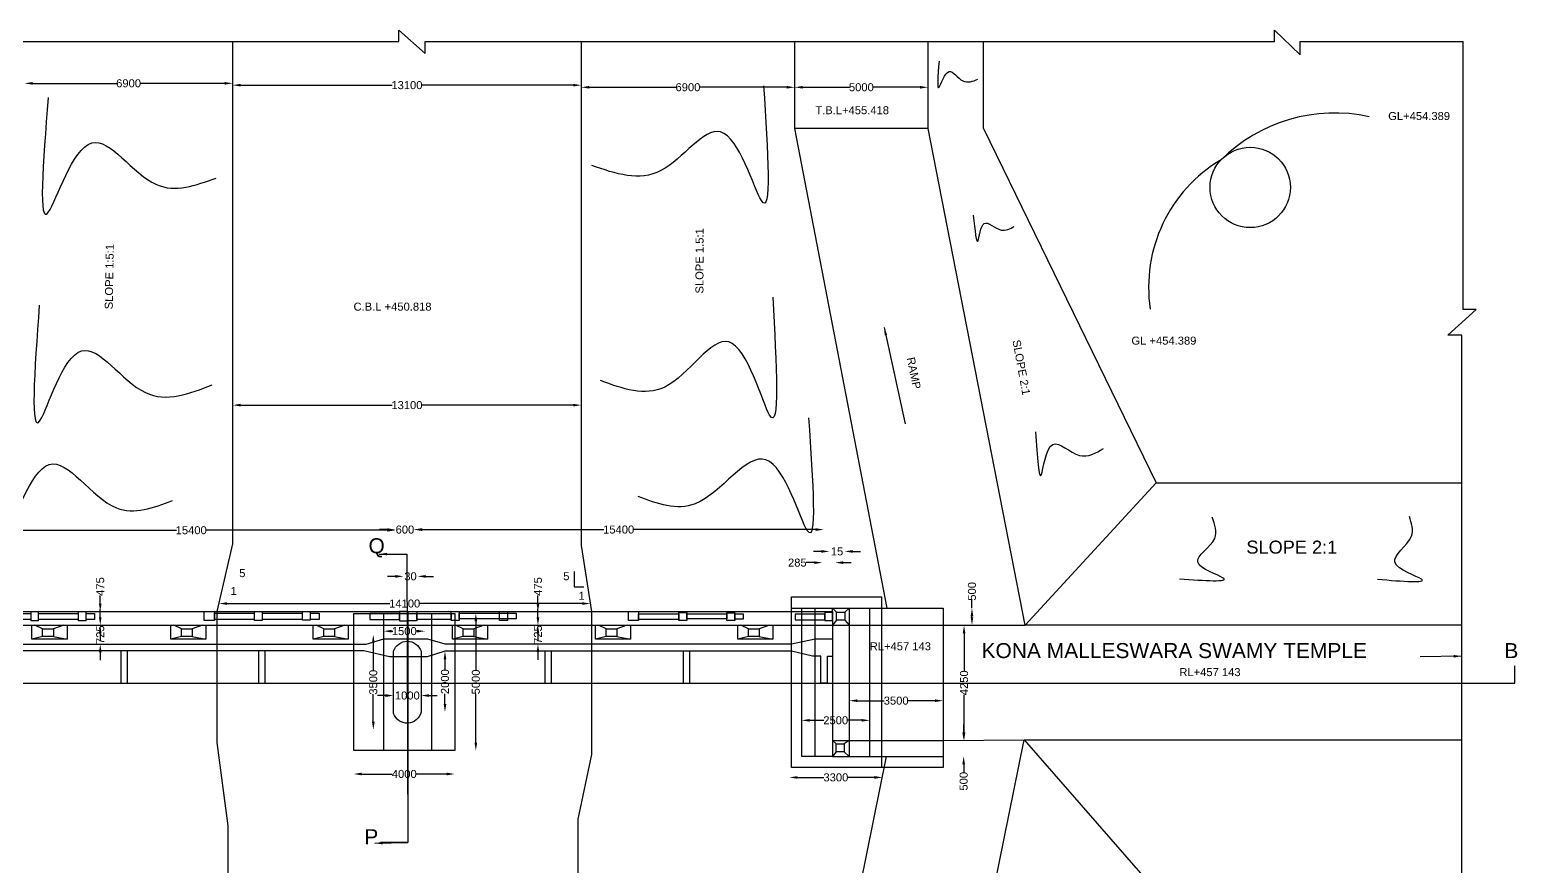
# Model space of a CAD drawing. Header units: millimetres. Extents: x -53220972 to -53198558, y 22125360 to 22140000.
# Drawn here: x -53216705 to -53209271, y 22131156 to 22135335 of the extents above; entities that cross this region are included whole.
import ezdxf

# ---------------------------------------------------------------- set-up
doc = ezdxf.new("R2010")
doc.units = ezdxf.units.MM
doc.header["$MEASUREMENT"] = 0
for name, color, linetype in [('DIMENSION', 7, 'Continuous'), ('DRAWING', 2, 'Continuous'), ('TEXT', 7, 'Continuous')]:
    doc.layers.add(name, color=color, linetype=linetype)
doc.styles.get("Standard").update_dxf_attribs({"font": 'arial.ttf', "height": 40})
doc.dimstyles.get("Standard").update_dxf_attribs({"dimtxt": 40, "dimasz": 40, "dimexe": 0.18, "dimexo": 0.0625, "dimgap": 0.09, "dimtad": 0, "dimdec": 0, "dimzin": 0, "dimdsep": 46, "dimtxsty": 'Standard', "dimcen": 0.09, "dimse1": 1, "dimse2": 1, "dimadec": 0, "dimazin": 0, "dimtfac": 1, "dimtdec": 0, "dimtofl": 0, "dimtmove": 0, "dimatfit": 3, "dimfxl": 1, "dimtolj": 1, "dimtzin": 0, "dimarcsym": 0})

# ---------------------------------------------------------------- blocks, each defined once
blk = doc.blocks.new('*D95')
at = {"layer": 'Defpoints', "color": 0, "transparency": 16777216}
for p in [(-53212140.4, 22132445.3), (-53211996.3, 22132445.3), (-53212140.4, 22132360.3)]:
    blk.add_point(p, dxfattribs=at)
at = {"layer": 'DIMENSION', "color": 0, "lineweight": -2, "transparency": 16777216}
for p, q in [((-53211996.3, 22132445.3), (-53211996.3, 22132485.3)), ((-53211996.3, 22132400.3), (-53211996.3, 22132405.3))]:
    blk.add_line(p, q, dxfattribs=at)
at = {"layer": 'DIMENSION', "color": 0, "transparency": 16777216}
for points in [[(-53212003, 22132405.3), (-53211989.7, 22132405.3), (-53211996.3, 22132445.3)], [(-53212003, 22132400.3), (-53211989.7, 22132400.3), (-53211996.3, 22132360.3)]]:
    blk.add_solid(points, dxfattribs=at)
at = {"layer": 'DIMENSION', "color": 0, "transparency": 16777216, "insert": (-53211996.3, 22132529.5), "char_height": 40, "attachment_point": 5, "rotation": 90}
blk.add_mtext('\\A1;500', dxfattribs=at)
blk = doc.blocks.new('*D96')
at = {"layer": 'Defpoints', "color": 0, "transparency": 16777216}
for p in [(-53212140.4, 22132360.3), (-53212140.4, 22131785.1), (-53212035.9, 22131785.1)]:
    blk.add_point(p, dxfattribs=at)
at = {"layer": 'DIMENSION', "color": 0, "lineweight": -2, "transparency": 16777216}
for p, q in [((-53212035.9, 22132320.3), (-53212035.9, 22132133.3)), ((-53212035.9, 22131825.1), (-53212035.9, 22132012.2))]:
    blk.add_line(p, q, dxfattribs=at)
at = {"layer": 'DIMENSION', "color": 0, "transparency": 16777216}
for points in [[(-53212042.5, 22132320.3), (-53212029.2, 22132320.3), (-53212035.9, 22132360.3)], [(-53212042.5, 22131825.1), (-53212029.2, 22131825.1), (-53212035.9, 22131785.1)]]:
    blk.add_solid(points, dxfattribs=at)
at = {"layer": 'DIMENSION', "color": 0, "transparency": 16777216, "insert": (-53212035.9, 22132072.7), "char_height": 40, "attachment_point": 5, "rotation": 90}
blk.add_mtext('\\A1;4250', dxfattribs=at)
blk = doc.blocks.new('*D97')
at = {"layer": 'Defpoints', "color": 0, "transparency": 16777216}
for p in [(-53212140.4, 22131785.1), (-53212140.4, 22131705.2), (-53212037.8, 22131705.2)]:
    blk.add_point(p, dxfattribs=at)
at = {"layer": 'DIMENSION', "color": 0, "lineweight": -2, "transparency": 16777216}
for p, q in [((-53212037.8, 22131825.1), (-53212037.8, 22131865.1)), ((-53212037.8, 22131665.2), (-53212037.8, 22131625.2))]:
    blk.add_line(p, q, dxfattribs=at)
at = {"layer": 'DIMENSION', "color": 0, "transparency": 16777216}
for points in [[(-53212044.5, 22131825.1), (-53212031.1, 22131825.1), (-53212037.8, 22131785.1)], [(-53212044.5, 22131665.2), (-53212031.1, 22131665.2), (-53212037.8, 22131705.2)]]:
    blk.add_solid(points, dxfattribs=at)
at = {"layer": 'DIMENSION', "color": 0, "transparency": 16777216, "insert": (-53212037.8, 22131581), "char_height": 40, "attachment_point": 5, "rotation": 90}
blk.add_mtext('\\A1;500', dxfattribs=at)
blk = doc.blocks.new('*D98')
at = {"layer": 'Defpoints', "color": 0, "transparency": 16777216}
for p in [(-53212610, 22131983.5), (-53212610, 22131983.5), (-53212140.4, 22131983.5)]:
    blk.add_point(p, dxfattribs=at)
at = {"layer": 'DIMENSION', "color": 0, "lineweight": -2, "transparency": 16777216}
for p, q in [((-53212570, 22131983.5), (-53212434.9, 22131983.5)), ((-53212180.4, 22131983.5), (-53212315.5, 22131983.5))]:
    blk.add_line(p, q, dxfattribs=at)
at = {"layer": 'DIMENSION', "color": 0, "transparency": 16777216}
for points in [[(-53212570, 22131990.1), (-53212570, 22131976.8), (-53212610, 22131983.5)], [(-53212180.4, 22131990.1), (-53212180.4, 22131976.8), (-53212140.4, 22131983.5)]]:
    blk.add_solid(points, dxfattribs=at)
at = {"layer": 'DIMENSION', "color": 0, "transparency": 16777216, "insert": (-53212375.2, 22131983.5), "char_height": 40, "attachment_point": 5}
blk.add_mtext('\\A1;3500', dxfattribs=at)
blk = doc.blocks.new('*D99')
at = {"layer": 'Defpoints', "color": 0, "transparency": 16777216}
for p in [(-53212847.3, 22131877.8), (-53212507.3, 22131885.4), (-53212507.3, 22131877.8)]:
    blk.add_point(p, dxfattribs=at)
at = {"layer": 'DIMENSION', "color": 0, "lineweight": -2, "transparency": 16777216}
for p, q in [((-53212807.3, 22131885.4), (-53212737.4, 22131885.4)), ((-53212547.3, 22131885.4), (-53212617.2, 22131885.4))]:
    blk.add_line(p, q, dxfattribs=at)
at = {"layer": 'DIMENSION', "color": 0, "transparency": 16777216}
for points in [[(-53212807.3, 22131892), (-53212807.3, 22131878.7), (-53212847.3, 22131885.4)], [(-53212547.3, 22131892), (-53212547.3, 22131878.7), (-53212507.3, 22131885.4)]]:
    blk.add_solid(points, dxfattribs=at)
at = {"layer": 'DIMENSION', "color": 0, "transparency": 16777216, "insert": (-53212677.3, 22131885.4), "char_height": 40, "attachment_point": 5}
blk.add_mtext('\\A1;2500', dxfattribs=at)
blk = doc.blocks.new('*D100')
at = {"layer": 'Defpoints', "color": 0, "transparency": 16777216}
for p in [(-53212909.3, 22131600.1), (-53212909.3, 22131600.1), (-53212443.7, 22131604)]:
    blk.add_point(p, dxfattribs=at)
at = {"layer": 'DIMENSION', "color": 0, "lineweight": -2, "transparency": 16777216}
for p, q in [((-53212869.3, 22131600.1), (-53212736.2, 22131600.1)), ((-53212483.7, 22131600.1), (-53212616.7, 22131600.1))]:
    blk.add_line(p, q, dxfattribs=at)
at = {"layer": 'DIMENSION', "color": 0, "transparency": 16777216}
for points in [[(-53212869.3, 22131606.8), (-53212869.3, 22131593.4), (-53212909.3, 22131600.1)], [(-53212483.7, 22131606.8), (-53212483.7, 22131593.4), (-53212443.7, 22131600.1)]]:
    blk.add_solid(points, dxfattribs=at)
at = {"layer": 'DIMENSION', "color": 0, "transparency": 16777216, "insert": (-53212676.5, 22131600.1), "char_height": 40, "attachment_point": 5}
blk.add_mtext('\\A1;3300', dxfattribs=at)
blk = doc.blocks.new('*D101')
at = {"layer": 'Defpoints', "color": 0, "transparency": 16777216}
for p in [(-53212708.5, 22132719.8), (-53212633.1, 22132729), (-53212633.1, 22132716.5)]:
    blk.add_point(p, dxfattribs=at)
at = {"layer": 'DIMENSION', "color": 0, "lineweight": -2, "transparency": 16777216}
for p, q in [((-53212748.5, 22132729), (-53212788.5, 22132729)), ((-53212593.1, 22132729), (-53212553.1, 22132729))]:
    blk.add_line(p, q, dxfattribs=at)
at = {"layer": 'DIMENSION', "color": 0, "transparency": 16777216}
for points in [[(-53212748.5, 22132735.7), (-53212748.5, 22132722.3), (-53212708.5, 22132729)], [(-53212593.1, 22132735.7), (-53212593.1, 22132722.3), (-53212633.1, 22132729)]]:
    blk.add_solid(points, dxfattribs=at)
at = {"layer": 'DIMENSION', "color": 0, "transparency": 16777216, "insert": (-53212670.8, 22132729), "char_height": 40, "attachment_point": 5}
blk.add_mtext('\\A1;15', dxfattribs=at)
blk = doc.blocks.new('*D102')
at = {"layer": 'Defpoints', "color": 0, "transparency": 16777216}
for p in [(-53212744.5, 22132673), (-53212744.5, 22132672.1), (-53212680, 22132674.7)]:
    blk.add_point(p, dxfattribs=at)
at = {"layer": 'DIMENSION', "color": 0, "lineweight": -2, "transparency": 16777216}
for p, q in [((-53212784.5, 22132673), (-53212824.5, 22132673)), ((-53212640, 22132673), (-53212600, 22132673))]:
    blk.add_line(p, q, dxfattribs=at)
at = {"layer": 'DIMENSION', "color": 0, "transparency": 16777216}
for points in [[(-53212784.5, 22132679.7), (-53212784.5, 22132666.3), (-53212744.5, 22132673)], [(-53212640, 22132679.7), (-53212640, 22132666.3), (-53212680, 22132673)]]:
    blk.add_solid(points, dxfattribs=at)
at = {"layer": 'DIMENSION', "color": 0, "transparency": 16777216, "insert": (-53212869.2, 22132673), "char_height": 40, "attachment_point": 5}
blk.add_mtext('\\A1;285', dxfattribs=at)
blk = doc.blocks.new('*D103')
at = {"layer": 'Defpoints', "color": 0, "transparency": 16777216}
for p in [(-53214165.6, 22132428.6), (-53214165.6, 22132428.6), (-53214165.6, 22132360.3)]:
    blk.add_point(p, dxfattribs=at)
at = {"layer": 'DIMENSION', "color": 0, "lineweight": -2, "transparency": 16777216}
for p, q in [((-53214165.6, 22132468.6), (-53214165.6, 22132508.6)), ((-53214165.6, 22132320.3), (-53214165.6, 22132280.3))]:
    blk.add_line(p, q, dxfattribs=at)
at = {"layer": 'DIMENSION', "color": 0, "transparency": 16777216}
for points in [[(-53214172.2, 22132468.6), (-53214158.9, 22132468.6), (-53214165.6, 22132428.6)], [(-53214172.2, 22132320.3), (-53214158.9, 22132320.3), (-53214165.6, 22132360.3)]]:
    blk.add_solid(points, dxfattribs=at)
at = {"layer": 'DIMENSION', "color": 0, "transparency": 16777216, "insert": (-53214165.6, 22132553.9), "char_height": 40, "attachment_point": 5, "rotation": 90}
blk.add_mtext('\\A1;475', dxfattribs=at)
blk = doc.blocks.new('*D104')
at = {"layer": 'Defpoints', "color": 0, "transparency": 16777216}
for p in [(-53214165.6, 22132360.3), (-53214165.6, 22132267), (-53214165.6, 22132267)]:
    blk.add_point(p, dxfattribs=at)
at = {"layer": 'DIMENSION', "color": 0, "lineweight": -2, "transparency": 16777216}
for p, q in [((-53214165.6, 22132400.3), (-53214165.6, 22132440.3)), ((-53214165.6, 22132227), (-53214165.6, 22132187))]:
    blk.add_line(p, q, dxfattribs=at)
at = {"layer": 'DIMENSION', "color": 0, "transparency": 16777216}
for points in [[(-53214172.2, 22132400.3), (-53214158.9, 22132400.3), (-53214165.6, 22132360.3)], [(-53214172.2, 22132227), (-53214158.9, 22132227), (-53214165.6, 22132267)]]:
    blk.add_solid(points, dxfattribs=at)
at = {"layer": 'DIMENSION', "color": 0, "transparency": 16777216, "insert": (-53214165.6, 22132313.7), "char_height": 40, "attachment_point": 5, "rotation": 90}
blk.add_mtext('\\A1;725', dxfattribs=at)
blk = doc.blocks.new('*D105')
at = {"layer": 'Defpoints', "color": 0, "transparency": 16777216}
for p in [(-53214787.5, 22132842.5), (-53214787.5, 22132838.2), (-53212737, 22132833.9)]:
    blk.add_point(p, dxfattribs=at)
at = {"layer": 'DIMENSION', "color": 0, "lineweight": -2, "transparency": 16777216}
for p, q in [((-53214747.5, 22132838.2), (-53213835.7, 22132838.2)), ((-53212777, 22132838.2), (-53213688.8, 22132838.2))]:
    blk.add_line(p, q, dxfattribs=at)
at = {"layer": 'DIMENSION', "color": 0, "transparency": 16777216}
for points in [[(-53214747.5, 22132844.9), (-53214747.5, 22132831.6), (-53214787.5, 22132838.2)], [(-53212777, 22132844.9), (-53212777, 22132831.6), (-53212737, 22132838.2)]]:
    blk.add_solid(points, dxfattribs=at)
at = {"layer": 'DIMENSION', "color": 0, "transparency": 16777216, "insert": (-53213762.2, 22132838.2), "char_height": 40, "attachment_point": 5}
blk.add_mtext('\\A1;15400', dxfattribs=at)
blk = doc.blocks.new('*D106')
at = {"layer": 'Defpoints', "color": 0, "transparency": 16777216}
for p in [(-53214877.5, 22132838), (-53214877.5, 22132836.5), (-53214783.3, 22132837.5)]:
    blk.add_point(p, dxfattribs=at)
at = {"layer": 'DIMENSION', "color": 0, "lineweight": -2, "transparency": 16777216}
for p, q in [((-53214917.5, 22132838), (-53214957.5, 22132838)), ((-53214743.3, 22132838), (-53214703.3, 22132838))]:
    blk.add_line(p, q, dxfattribs=at)
at = {"layer": 'DIMENSION', "color": 0, "transparency": 16777216}
for points in [[(-53214917.5, 22132844.7), (-53214917.5, 22132831.3), (-53214877.5, 22132838)], [(-53214743.3, 22132844.7), (-53214743.3, 22132831.3), (-53214783.3, 22132838)]]:
    blk.add_solid(points, dxfattribs=at)
at = {"layer": 'DIMENSION', "color": 0, "transparency": 16777216, "insert": (-53214830.4, 22132838), "char_height": 40, "attachment_point": 5}
blk.add_mtext('\\A1;600', dxfattribs=at)
blk = doc.blocks.new('*D107')
at = {"layer": 'Defpoints', "color": 0, "transparency": 16777216}
for p in [(-53216919.5, 22132838.5), (-53216919.5, 22132834.8), (-53214877.5, 22132836.5)]:
    blk.add_point(p, dxfattribs=at)
at = {"layer": 'DIMENSION', "color": 0, "lineweight": -2, "transparency": 16777216}
for p, q in [((-53216879.5, 22132834.8), (-53215971.9, 22132834.8)), ((-53214917.5, 22132834.8), (-53215825.1, 22132834.8))]:
    blk.add_line(p, q, dxfattribs=at)
at = {"layer": 'DIMENSION', "color": 0, "transparency": 16777216}
for points in [[(-53216879.5, 22132841.5), (-53216879.5, 22132828.1), (-53216919.5, 22132834.8)], [(-53214917.5, 22132841.5), (-53214917.5, 22132828.1), (-53214877.5, 22132834.8)]]:
    blk.add_solid(points, dxfattribs=at)
at = {"layer": 'DIMENSION', "color": 0, "transparency": 16777216, "insert": (-53215898.5, 22132834.8), "char_height": 40, "attachment_point": 5}
blk.add_mtext('\\A1;15400', dxfattribs=at)
blk = doc.blocks.new('*D116')
at = {"layer": 'Defpoints', "color": 0, "transparency": 16777216}
for p in [(-53216362.1, 22132428.6), (-53216353.2, 22132428.6), (-53216362.1, 22132360.3)]:
    blk.add_point(p, dxfattribs=at)
at = {"layer": 'DIMENSION', "color": 0, "lineweight": -2, "transparency": 16777216}
for p, q in [((-53216353.2, 22132468.6), (-53216353.2, 22132508.6)), ((-53216353.2, 22132320.3), (-53216353.2, 22132280.3))]:
    blk.add_line(p, q, dxfattribs=at)
at = {"layer": 'DIMENSION', "color": 0, "transparency": 16777216}
for points in [[(-53216359.8, 22132468.6), (-53216346.5, 22132468.6), (-53216353.2, 22132428.6)], [(-53216359.8, 22132320.3), (-53216346.5, 22132320.3), (-53216353.2, 22132360.3)]]:
    blk.add_solid(points, dxfattribs=at)
at = {"layer": 'DIMENSION', "color": 0, "transparency": 16777216, "insert": (-53216353.2, 22132553.9), "char_height": 40, "attachment_point": 5, "rotation": 90}
blk.add_mtext('\\A1;475', dxfattribs=at)
blk = doc.blocks.new('*D117')
at = {"layer": 'Defpoints', "color": 0, "transparency": 16777216}
for p in [(-53216353.2, 22132360.3), (-53216353.2, 22132265.4), (-53216353.2, 22132265.4)]:
    blk.add_point(p, dxfattribs=at)
at = {"layer": 'DIMENSION', "color": 0, "lineweight": -2, "transparency": 16777216}
for p, q in [((-53216353.2, 22132400.3), (-53216353.2, 22132440.3)), ((-53216353.2, 22132225.4), (-53216353.2, 22132185.4))]:
    blk.add_line(p, q, dxfattribs=at)
at = {"layer": 'DIMENSION', "color": 0, "transparency": 16777216}
for points in [[(-53216359.8, 22132400.3), (-53216346.5, 22132400.3), (-53216353.2, 22132360.3)], [(-53216359.8, 22132225.4), (-53216346.5, 22132225.4), (-53216353.2, 22132265.4)]]:
    blk.add_solid(points, dxfattribs=at)
at = {"layer": 'DIMENSION', "color": 0, "transparency": 16777216, "insert": (-53216353.2, 22132312.8), "char_height": 40, "attachment_point": 5, "rotation": 90}
blk.add_mtext('\\A1;725', dxfattribs=at)
blk = doc.blocks.new('*D118')
at = {"layer": 'Defpoints', "color": 0, "transparency": 16777216}
for p in [(-53214988.5, 22132313), (-53214936.9, 22132313), (-53214936.9, 22131837.9)]:
    blk.add_point(p, dxfattribs=at)
at = {"layer": 'DIMENSION', "color": 0, "lineweight": -2, "transparency": 16777216}
for p, q in [((-53214988.5, 22132273), (-53214988.5, 22132135.2)), ((-53214988.5, 22131877.9), (-53214988.5, 22132015.7))]:
    blk.add_line(p, q, dxfattribs=at)
at = {"layer": 'DIMENSION', "color": 0, "transparency": 16777216}
for points in [[(-53214995.1, 22132273), (-53214981.8, 22132273), (-53214988.5, 22132313)], [(-53214995.1, 22131877.9), (-53214981.8, 22131877.9), (-53214988.5, 22131837.9)]]:
    blk.add_solid(points, dxfattribs=at)
at = {"layer": 'DIMENSION', "color": 0, "transparency": 16777216, "insert": (-53214988.5, 22132075.5), "char_height": 40, "attachment_point": 5, "rotation": 90}
blk.add_mtext('\\A1;3500', dxfattribs=at)
blk = doc.blocks.new('*D119')
at = {"layer": 'Defpoints', "color": 0, "transparency": 16777216}
for p in [(-53214887.5, 22132005.6), (-53214749.6, 22132009.1), (-53214749.6, 22132005.6)]:
    blk.add_point(p, dxfattribs=at)
at = {"layer": 'DIMENSION', "color": 0, "lineweight": -2, "transparency": 16777216}
for p, q in [((-53214927.5, 22132009.1), (-53214967.5, 22132009.1)), ((-53214709.6, 22132009.1), (-53214669.6, 22132009.1))]:
    blk.add_line(p, q, dxfattribs=at)
at = {"layer": 'DIMENSION', "color": 0, "transparency": 16777216}
for points in [[(-53214927.5, 22132015.8), (-53214927.5, 22132002.4), (-53214887.5, 22132009.1)], [(-53214709.6, 22132015.8), (-53214709.6, 22132002.4), (-53214749.6, 22132009.1)]]:
    blk.add_solid(points, dxfattribs=at)
at = {"layer": 'DIMENSION', "color": 0, "transparency": 16777216, "insert": (-53214818.5, 22132009.1), "char_height": 40, "attachment_point": 5}
blk.add_mtext('\\A1;1000', dxfattribs=at)
blk = doc.blocks.new('*D120')
at = {"layer": 'Defpoints', "color": 0, "transparency": 16777216}
for p in [(-53215086, 22131734.1), (-53214581.4, 22131734.1), (-53214581.4, 22131617.2)]:
    blk.add_point(p, dxfattribs=at)
at = {"layer": 'DIMENSION', "color": 0, "lineweight": -2, "transparency": 16777216}
for p, q in [((-53215046, 22131617.2), (-53214894.3, 22131617.2)), ((-53214621.4, 22131617.2), (-53214773.1, 22131617.2))]:
    blk.add_line(p, q, dxfattribs=at)
at = {"layer": 'DIMENSION', "color": 0, "transparency": 16777216}
for points in [[(-53215046, 22131623.9), (-53215046, 22131610.6), (-53215086, 22131617.2)], [(-53214621.4, 22131623.9), (-53214621.4, 22131610.6), (-53214581.4, 22131617.2)]]:
    blk.add_solid(points, dxfattribs=at)
at = {"layer": 'DIMENSION', "color": 0, "transparency": 16777216, "insert": (-53214833.7, 22131617.2), "char_height": 40, "attachment_point": 5}
blk.add_mtext('\\A1;4000', dxfattribs=at)
blk = doc.blocks.new('*D121')
at = {"layer": 'Defpoints', "color": 0, "transparency": 16777216}
for p in [(-53214749.6, 22132230.4), (-53214630.2, 22132230.4), (-53214749.6, 22131926.6)]:
    blk.add_point(p, dxfattribs=at)
at = {"layer": 'DIMENSION', "color": 0, "lineweight": -2, "transparency": 16777216}
for p, q in [((-53214630.2, 22132190.4), (-53214630.2, 22132138.6)), ((-53214630.2, 22131966.6), (-53214630.2, 22132018.4))]:
    blk.add_line(p, q, dxfattribs=at)
at = {"layer": 'DIMENSION', "color": 0, "transparency": 16777216}
for points in [[(-53214636.8, 22132190.4), (-53214623.5, 22132190.4), (-53214630.2, 22132230.4)], [(-53214636.8, 22131966.6), (-53214623.5, 22131966.6), (-53214630.2, 22131926.6)]]:
    blk.add_solid(points, dxfattribs=at)
at = {"layer": 'DIMENSION', "color": 0, "transparency": 16777216, "insert": (-53214630.2, 22132078.5), "char_height": 40, "attachment_point": 5, "rotation": 90}
blk.add_mtext('\\A1;2000', dxfattribs=at)
blk = doc.blocks.new('*D122')
at = {"layer": 'Defpoints', "color": 0, "transparency": 16777216}
for p in [(-53214581.4, 22132419.8), (-53214476, 22132419.8), (-53214581.4, 22131734.1)]:
    blk.add_point(p, dxfattribs=at)
at = {"layer": 'DIMENSION', "color": 0, "lineweight": -2, "transparency": 16777216}
for p, q in [((-53214476, 22132379.8), (-53214476, 22132136.7)), ((-53214476, 22131774.1), (-53214476, 22132017.2))]:
    blk.add_line(p, q, dxfattribs=at)
at = {"layer": 'DIMENSION', "color": 0, "transparency": 16777216}
for points in [[(-53214482.7, 22132379.8), (-53214469.4, 22132379.8), (-53214476, 22132419.8)], [(-53214482.7, 22131774.1), (-53214469.4, 22131774.1), (-53214476, 22131734.1)]]:
    blk.add_solid(points, dxfattribs=at)
at = {"layer": 'DIMENSION', "color": 0, "transparency": 16777216, "insert": (-53214476, 22132077), "char_height": 40, "attachment_point": 5, "rotation": 90}
blk.add_mtext('\\A1;5000', dxfattribs=at)
blk = doc.blocks.new('*D123')
at = {"layer": 'Defpoints', "color": 0, "transparency": 16777216}
for p in [(-53214936.9, 22132360.3), (-53214730.2, 22132360.3), (-53214730.2, 22132330.7)]:
    blk.add_point(p, dxfattribs=at)
at = {"layer": 'DIMENSION', "color": 0, "lineweight": -2, "transparency": 16777216}
for p, q in [((-53214896.9, 22132330.7), (-53214891.4, 22132330.7)), ((-53214770.2, 22132330.7), (-53214775.7, 22132330.7))]:
    blk.add_line(p, q, dxfattribs=at)
at = {"layer": 'DIMENSION', "color": 0, "transparency": 16777216}
for points in [[(-53214896.9, 22132337.4), (-53214896.9, 22132324.1), (-53214936.9, 22132330.7)], [(-53214770.2, 22132337.4), (-53214770.2, 22132324.1), (-53214730.2, 22132330.7)]]:
    blk.add_solid(points, dxfattribs=at)
at = {"layer": 'DIMENSION', "color": 0, "transparency": 16777216, "insert": (-53214833.6, 22132330.7), "char_height": 40, "attachment_point": 5}
blk.add_mtext('\\A1;1500', dxfattribs=at)
blk = doc.blocks.new('*D124')
at = {"layer": 'Defpoints', "color": 0, "transparency": 16777216}
for p in [(-53215759.6, 22132468.8), (-53213903.6, 22132468.6), (-53213903.6, 22132468.6)]:
    blk.add_point(p, dxfattribs=at)
at = {"layer": 'DIMENSION', "color": 0, "lineweight": -2, "transparency": 16777216}
for p, q in [((-53215719.6, 22132468.6), (-53214905, 22132468.6)), ((-53213943.6, 22132468.6), (-53214758.2, 22132468.6))]:
    blk.add_line(p, q, dxfattribs=at)
at = {"layer": 'DIMENSION', "color": 0, "transparency": 16777216}
for points in [[(-53215719.6, 22132475.3), (-53215719.6, 22132462), (-53215759.6, 22132468.6)], [(-53213943.6, 22132475.3), (-53213943.6, 22132462), (-53213903.6, 22132468.6)]]:
    blk.add_solid(points, dxfattribs=at)
at = {"layer": 'DIMENSION', "color": 0, "transparency": 16777216, "insert": (-53214831.6, 22132468.6), "char_height": 40, "attachment_point": 5}
blk.add_mtext('\\A1;14100', dxfattribs=at)
blk = doc.blocks.new('*D125')
at = {"layer": 'Defpoints', "color": 0, "transparency": 16777216}
for p in [(-53214837.9, 22132604.5), (-53214767.2, 22132604.5), (-53214767.2, 22132603.7)]:
    blk.add_point(p, dxfattribs=at)
at = {"layer": 'DIMENSION', "color": 0, "lineweight": -2, "transparency": 16777216}
for p, q in [((-53214877.9, 22132604.5), (-53214917.9, 22132604.5)), ((-53214727.2, 22132604.5), (-53214687.2, 22132604.5))]:
    blk.add_line(p, q, dxfattribs=at)
at = {"layer": 'DIMENSION', "color": 0, "transparency": 16777216}
for points in [[(-53214877.9, 22132611.2), (-53214877.9, 22132597.9), (-53214837.9, 22132604.5)], [(-53214727.2, 22132611.2), (-53214727.2, 22132597.9), (-53214767.2, 22132604.5)]]:
    blk.add_solid(points, dxfattribs=at)
at = {"layer": 'DIMENSION', "color": 0, "transparency": 16777216, "insert": (-53214802.6, 22132604.5), "char_height": 40, "attachment_point": 5}
blk.add_mtext('\\A1;30', dxfattribs=at)
blk = doc.blocks.new('*D127')
at = {"layer": 'Defpoints', "color": 0, "transparency": 16777216}
for p in [(-53216731.7, 22135059), (-53215691.3, 22135067.3), (-53215691.3, 22135059)]:
    blk.add_point(p, dxfattribs=at)
at = {"layer": 'DIMENSION', "color": 0, "lineweight": -2, "transparency": 16777216}
for p, q in [((-53216691.7, 22135067.3), (-53216271.4, 22135067.3)), ((-53215731.3, 22135067.3), (-53216151.6, 22135067.3))]:
    blk.add_line(p, q, dxfattribs=at)
at = {"layer": 'DIMENSION', "color": 0, "transparency": 16777216}
for points in [[(-53216691.7, 22135074), (-53216691.7, 22135060.7), (-53216731.7, 22135067.3)], [(-53215731.3, 22135074), (-53215731.3, 22135060.7), (-53215691.3, 22135067.3)]]:
    blk.add_solid(points, dxfattribs=at)
at = {"layer": 'DIMENSION', "color": 0, "transparency": 16777216, "insert": (-53216211.5, 22135067.3), "char_height": 40, "attachment_point": 5}
blk.add_mtext('\\A1;6900', dxfattribs=at)
blk = doc.blocks.new('*D128')
at = {"layer": 'Defpoints', "color": 0, "transparency": 16777216}
for p in [(-53215691.3, 22135067.3), (-53213949.5, 22135058.1), (-53213949.5, 22135044.4)]:
    blk.add_point(p, dxfattribs=at)
at = {"layer": 'DIMENSION', "color": 0, "lineweight": -2, "transparency": 16777216}
for p, q in [((-53215651.3, 22135058.1), (-53214893.8, 22135058.1)), ((-53213989.5, 22135058.1), (-53214747, 22135058.1))]:
    blk.add_line(p, q, dxfattribs=at)
at = {"layer": 'DIMENSION', "color": 0, "transparency": 16777216}
for points in [[(-53215651.3, 22135064.8), (-53215651.3, 22135051.5), (-53215691.3, 22135058.1)], [(-53213989.5, 22135064.8), (-53213989.5, 22135051.5), (-53213949.5, 22135058.1)]]:
    blk.add_solid(points, dxfattribs=at)
at = {"layer": 'DIMENSION', "color": 0, "transparency": 16777216, "insert": (-53214820.4, 22135058.1), "char_height": 40, "attachment_point": 5}
blk.add_mtext('\\A1;13100', dxfattribs=at)
blk = doc.blocks.new('*D129')
at = {"layer": 'Defpoints', "color": 0, "transparency": 16777216}
for p in [(-53213949.5, 22135058.1), (-53212882.4, 22135058.1), (-53212882.4, 22135047.6)]:
    blk.add_point(p, dxfattribs=at)
at = {"layer": 'DIMENSION', "color": 0, "lineweight": -2, "transparency": 16777216}
for p, q in [((-53213909.5, 22135047.6), (-53213475.8, 22135047.6)), ((-53212922.4, 22135047.6), (-53213356.1, 22135047.6))]:
    blk.add_line(p, q, dxfattribs=at)
at = {"layer": 'DIMENSION', "color": 0, "transparency": 16777216}
for points in [[(-53213909.5, 22135054.3), (-53213909.5, 22135041), (-53213949.5, 22135047.6)], [(-53212922.4, 22135054.3), (-53212922.4, 22135041), (-53212882.4, 22135047.6)]]:
    blk.add_solid(points, dxfattribs=at)
at = {"layer": 'DIMENSION', "color": 0, "transparency": 16777216, "insert": (-53213415.9, 22135047.6), "char_height": 40, "attachment_point": 5}
blk.add_mtext('\\A1;6900', dxfattribs=at)
blk = doc.blocks.new('*D130')
at = {"layer": 'Defpoints', "color": 0, "transparency": 16777216}
for p in [(-53212882.4, 22135047.6), (-53212215.8, 22135047.6), (-53212215.8, 22135047.6)]:
    blk.add_point(p, dxfattribs=at)
at = {"layer": 'DIMENSION', "color": 0, "lineweight": -2, "transparency": 16777216}
for p, q in [((-53212842.4, 22135047.6), (-53212608.8, 22135047.6)), ((-53212255.8, 22135047.6), (-53212489.3, 22135047.6))]:
    blk.add_line(p, q, dxfattribs=at)
at = {"layer": 'DIMENSION', "color": 0, "transparency": 16777216}
for points in [[(-53212842.4, 22135054.3), (-53212842.4, 22135041), (-53212882.4, 22135047.6)], [(-53212255.8, 22135054.3), (-53212255.8, 22135041), (-53212215.8, 22135047.6)]]:
    blk.add_solid(points, dxfattribs=at)
at = {"layer": 'DIMENSION', "color": 0, "transparency": 16777216, "insert": (-53212549.1, 22135047.6), "char_height": 40, "attachment_point": 5}
blk.add_mtext('\\A1;5000', dxfattribs=at)
blk = doc.blocks.new('*D131')
at = {"layer": 'Defpoints', "color": 0, "transparency": 16777216}
for p in [(-53215691.3, 22133459.8), (-53215691.3, 22133432.1), (-53213949.5, 22133432.1)]:
    blk.add_point(p, dxfattribs=at)
at = {"layer": 'DIMENSION', "color": 0, "lineweight": -2, "transparency": 16777216}
for p, q in [((-53215651.3, 22133459.8), (-53214893.8, 22133459.8)), ((-53213989.5, 22133459.8), (-53214747, 22133459.8))]:
    blk.add_line(p, q, dxfattribs=at)
at = {"layer": 'DIMENSION', "color": 0, "transparency": 16777216}
for points in [[(-53215651.3, 22133466.5), (-53215651.3, 22133453.2), (-53215691.3, 22133459.8)], [(-53213989.5, 22133466.5), (-53213989.5, 22133453.2), (-53213949.5, 22133459.8)]]:
    blk.add_solid(points, dxfattribs=at)
at = {"layer": 'DIMENSION', "color": 0, "transparency": 16777216, "insert": (-53214820.4, 22133459.8), "char_height": 40, "attachment_point": 5}
blk.add_mtext('\\A1;13100', dxfattribs=at)

msp = doc.modelspace()

# ---------------------------------------------------------------- linework, layer by layer
at = {"layer": 'DIMENSION', "color": 0}
msp.add_lwpolyline([(-53213983.9, 22132628.9), (-53213983.9, 22132552.4), (-53213935.5, 22132552.4)], dxfattribs=at)
at = {"layer": 'DRAWING', "color": 0}
for points in [[(-53220523.6, 22135277), (-53218493.2, 22135277), (-53218493.2, 22135334.9), (-53218359.5, 22135218.9), (-53218359.5, 22135277), (-53214861, 22135277), (-53214861, 22135332.6), (-53214729.4, 22135215.6), (-53214729.4, 22135277), (-53210483.6, 22135277), (-53210483.6, 22135332.4), (-53210356.6, 22135210.3), (-53210356.6, 22135277), (-53209540.7, 22135277)], [(-53215713.5, 22128872.6), (-53215713.5, 22131358.6), (-53215768.8, 22131774.4), (-53215768.8, 22132428.6), (-53215691.3, 22132767.4), (-53215691.3, 22135277)], [(-53213949.5, 22135277), (-53213949.5, 22132759.4), (-53213897.3, 22132428.6), (-53213897.3, 22131714.2), (-53213966.7, 22131391.1), (-53213966.7, 22128872.6)], [(-53212420.5, 22132445.3), (-53212882.4, 22134841.1), (-53212882.4, 22135277)], [(-53212215.8, 22134841.1), (-53212215.8, 22135277)], [(-53211937.9, 22134841.1), (-53211937.9, 22135277)], [(-53209548.2, 22130012), (-53209548.2, 22133809.1), (-53209617.7, 22133809.1), (-53209477.2, 22133937.4), (-53209540.7, 22133937.4), (-53209540.7, 22135277)], [(-53212215.8, 22134841.1), (-53212882.4, 22134841.1)], [(-53209548.2, 22132360.3), (-53211729.9, 22132360.3), (-53212215.8, 22134841.1)], [(-53211937.9, 22134841.1), (-53211075.3, 22133071), (-53209548.2, 22133071)], [(-53211075.3, 22133071), (-53211729.9, 22132360.3)], [(-53216949.8, 22132428.6), (-53212693.6, 22132428.6), (-53212693.6, 22132445.3)], [(-53212897.9, 22132445.3), (-53212897.9, 22132501.6), (-53212448.9, 22132501.6), (-53212448.9, 22131649.6)], [(-53212693.6, 22131705.2), (-53212847.3, 22131705.2), (-53212847.3, 22132445.3)], [(-53212780.7, 22131705.2), (-53212780.7, 22132445.3)], [(-53212673.4, 22132425.3), (-53212693.6, 22132445.3)], [(-53212610, 22132445.3), (-53212631.4, 22132425.3)], [(-53212610, 22132445.3), (-53212610, 22131705.2)], [(-53212507.3, 22131705.2), (-53212507.3, 22132445.3)], [(-53216698.2, 22132388.4), (-53216902.6, 22132388.4), (-53216902.6, 22132419), (-53216698.2, 22132419)], [(-53216664, 22132419), (-53216461.4, 22132419)], [(-53216461.4, 22132388.4), (-53216664, 22132388.4)], [(-53216424.5, 22132419), (-53216381.2, 22132419), (-53216381.2, 22132388.4), (-53216424.5, 22132388.4)], [(-53215582, 22132389.4), (-53215782.5, 22132389.4), (-53215782.5, 22132420.4), (-53215582, 22132420.4)], [(-53215544.3, 22132420.4), (-53215342.1, 22132420.4)], [(-53215342.1, 22132389.4), (-53215544.3, 22132389.4)], [(-53215304, 22132420.4), (-53215258.6, 22132420.4), (-53215258.6, 22132389.4), (-53215304, 22132389.4)], [(-53214815.1, 22132428.6), (-53214815.1, 22131274.5), (-53214952.9, 22131274.5)], [(-53214936.9, 22132419.8), (-53214936.9, 22131734.1)], [(-53214697.4, 22132419.8), (-53214697.4, 22131734.1)], [(-53212693.6, 22132428.6), (-53212693.6, 22131705.2), (-53212140.4, 22131705.2)], [(-53212673.4, 22132385.8), (-53212693.6, 22132360.3)], [(-53212631.4, 22132385.8), (-53212610, 22132360.3)], [(-53217504.8, 22132360.3), (-53212140.4, 22132360.3)], [(-53216949.8, 22132290.5), (-53216867.8, 22132290.5), (-53216747.3, 22132265.4), (-53215024.1, 22132265.4), (-53214935.6, 22132291.8), (-53214717.3, 22132291.8), (-53214630.9, 22132267), (-53212897.9, 22132267), (-53212780.7, 22132291.7), (-53212693.6, 22132291.7)], [(-53216641, 22132303.7), (-53216694.3, 22132290)], [(-53216641, 22132343.2), (-53216679.4, 22132360.3)], [(-53216535.6, 22132360.3), (-53216587.2, 22132343.2)], [(-53216587.2, 22132303.7), (-53216519.1, 22132290)], [(-53215947, 22132303.7), (-53216000.3, 22132290)], [(-53215947, 22132343.2), (-53215985.5, 22132360.3)], [(-53215841.6, 22132360.3), (-53215893.2, 22132343.2)], [(-53215893.2, 22132303.7), (-53215825.1, 22132290)], [(-53215235.6, 22132303.7), (-53215288.9, 22132290)], [(-53215235.6, 22132343.2), (-53215274.1, 22132360.3)], [(-53215130.2, 22132360.3), (-53215181.8, 22132343.2)], [(-53215181.8, 22132303.7), (-53215113.7, 22132290)], [(-53214539.3, 22132303.7), (-53214592.5, 22132290)], [(-53214539.3, 22132343.2), (-53214577.7, 22132360.3)], [(-53214433.8, 22132360.3), (-53214485.5, 22132343.2)], [(-53214485.5, 22132303.7), (-53214417.4, 22132290)], [(-53213824.5, 22132303.7), (-53213877.8, 22132290)], [(-53213824.5, 22132343.2), (-53213862.9, 22132360.3)], [(-53213719, 22132360.3), (-53213770.7, 22132343.2)], [(-53213770.7, 22132303.7), (-53213702.6, 22132290)], [(-53213113, 22132303.7), (-53213166.3, 22132290)], [(-53213113, 22132343.2), (-53213151.4, 22132360.3)], [(-53213007.5, 22132360.3), (-53213059.2, 22132343.2)], [(-53213059.2, 22132303.7), (-53212991.1, 22132290)], [(-53212140.4, 22132360.3), (-53211729.9, 22132360.3)], [(-53212717.7, 22132070.5), (-53212751.2, 22132070.5), (-53212751.2, 22132205.8), (-53212793.9, 22132205.8), (-53212897.9, 22132231), (-53214630.2, 22132231), (-53214719, 22132203.1), (-53214907, 22132203.1), (-53215035.6, 22132233.1), (-53216747.3, 22132233.1), (-53216867.8, 22132204.7), (-53216895.7, 22132204.7), (-53216895.7, 22132070.5), (-53216928.9, 22132070.5), (-53216928.9, 22132204.7), (-53216949.8, 22132204.7)], [(-53216250.3, 22132231), (-53216250.3, 22132070.5)], [(-53216218.2, 22132231), (-53216218.2, 22132070.5)], [(-53215562.9, 22132231), (-53215562.9, 22132070.5)], [(-53215530.7, 22132231), (-53215530.7, 22132070.5)], [(-53214131, 22132231), (-53214131, 22132070.5)], [(-53214098.9, 22132231), (-53214098.9, 22132070.5)], [(-53213440.4, 22132231), (-53213440.4, 22132070.5)], [(-53213408.3, 22132231), (-53213408.3, 22132070.5)], [(-53220759.6, 22132171.6), (-53220759.6, 22132070.5), (-53209283.3, 22132070.5), (-53209283.3, 22132156.9)], [(-53212717.7, 22132070.5), (-53212717.7, 22132206.2), (-53212693.6, 22132206.2)], [(-53212910, 22129298.4), (-53212239.6, 22129298.4), (-53211735.7, 22131788.4), (-53209548.2, 22131788.4)], [(-53212693.6, 22131785.1), (-53212140.4, 22131785.1)], [(-53212693.6, 22131785.1), (-53212675, 22131768.1)], [(-53212610, 22131785.1), (-53212634.4, 22131768.1)], [(-53212140.4, 22131785.1), (-53211735.7, 22131788.4)], [(-53211735.7, 22131788.4), (-53211085.5, 22131044)], [(-53212910, 22128872.6), (-53212910, 22129298.4), (-53212423.2, 22131705.2)], [(-53212675, 22131727.3), (-53212693.6, 22131705.2)], [(-53212634.4, 22131727.3), (-53212610, 22131705.2)]]:
    msp.add_lwpolyline(points, dxfattribs=at)
for points in [[(-53212897.9, 22132445.3), (-53212140.4, 22132445.3), (-53212140.4, 22131649.6), (-53212897.9, 22131649.6)], [(-53216698.2, 22132428.6), (-53216664, 22132428.6), (-53216664, 22132382.7), (-53216698.2, 22132382.7)], [(-53216461.4, 22132428.6), (-53216424.5, 22132428.6), (-53216424.5, 22132382.2), (-53216461.4, 22132382.2)], [(-53215834.4, 22132428.6), (-53215782.5, 22132428.6), (-53215782.5, 22132383.7), (-53215834.4, 22132383.7)], [(-53215582, 22132428.6), (-53215544.3, 22132428.6), (-53215544.3, 22132383.7), (-53215582, 22132383.7)], [(-53215342.1, 22132428.6), (-53215304, 22132428.6), (-53215304, 22132385), (-53215342.1, 22132385)], [(-53215086, 22132419.8), (-53214581.4, 22132419.8), (-53214581.4, 22131734.1), (-53215086, 22131734.1)], [(-53214857.6, 22132419.8), (-53215005.8, 22132419.8), (-53215005.8, 22132389.1), (-53214857.6, 22132389.1)], [(-53214815.1, 22132428.6), (-53214857.6, 22132428.6), (-53214857.6, 22132382.8), (-53214815.1, 22132382.8)], [(-53214815.1, 22132428.6), (-53214770.5, 22132428.6), (-53214770.5, 22132382.8), (-53214815.1, 22132382.8)], [(-53214770.5, 22132419.8), (-53214600.1, 22132419.8), (-53214600.1, 22132389), (-53214770.5, 22132389)], [(-53214600.1, 22132428.6), (-53214558.7, 22132428.6), (-53214558.7, 22132384.6), (-53214600.1, 22132384.6)], [(-53214558.7, 22132421.3), (-53214274, 22132421.3), (-53214274, 22132391.7), (-53214558.7, 22132391.7)], [(-53214358.2, 22132428.6), (-53214317.8, 22132428.6), (-53214317.8, 22132384.4), (-53214358.2, 22132384.4)], [(-53213712.6, 22132428.6), (-53213663, 22132428.6), (-53213663, 22132384), (-53213712.6, 22132384)], [(-53213663, 22132416.5), (-53213461.3, 22132416.5), (-53213461.3, 22132389.5), (-53213663, 22132389.5)], [(-53213461.3, 22132423.6), (-53213422.1, 22132423.6), (-53213422.1, 22132383.4), (-53213461.3, 22132383.4)], [(-53213422, 22132416.5), (-53213220.8, 22132416.5), (-53213220.8, 22132392.6), (-53213422, 22132392.6)], [(-53213220.8, 22132421.6), (-53213182.1, 22132421.6), (-53213182.1, 22132384.5), (-53213220.8, 22132384.5)], [(-53213182.1, 22132416.5), (-53213139.6, 22132416.5), (-53213139.6, 22132391.5), (-53213182.1, 22132391.5)], [(-53212731, 22132416.3), (-53212880, 22132416.3), (-53212880, 22132387.9), (-53212731, 22132387.9)], [(-53212693.6, 22132423.2), (-53212731, 22132423.2), (-53212731, 22132383.3), (-53212693.6, 22132383.3)], [(-53212673.4, 22132425.3), (-53212631.4, 22132425.3), (-53212631.4, 22132385.8), (-53212673.4, 22132385.8)], [(-53216694.3, 22132360.3), (-53216519.1, 22132360.3), (-53216519.1, 22132290), (-53216694.3, 22132290)], [(-53216641, 22132343.2), (-53216587.2, 22132343.2), (-53216587.2, 22132303.7), (-53216641, 22132303.7)], [(-53216000.3, 22132360.3), (-53215825.1, 22132360.3), (-53215825.1, 22132290), (-53216000.3, 22132290)], [(-53215947, 22132343.2), (-53215893.2, 22132343.2), (-53215893.2, 22132303.7), (-53215947, 22132303.7)], [(-53215288.9, 22132360.3), (-53215113.7, 22132360.3), (-53215113.7, 22132290), (-53215288.9, 22132290)], [(-53215235.6, 22132343.2), (-53215181.8, 22132343.2), (-53215181.8, 22132303.7), (-53215235.6, 22132303.7)], [(-53214592.5, 22132360.3), (-53214417.4, 22132360.3), (-53214417.4, 22132290), (-53214592.5, 22132290)], [(-53214539.3, 22132343.2), (-53214485.5, 22132343.2), (-53214485.5, 22132303.7), (-53214539.3, 22132303.7)], [(-53213877.8, 22132360.3), (-53213702.6, 22132360.3), (-53213702.6, 22132290), (-53213877.8, 22132290)], [(-53213824.5, 22132343.2), (-53213770.7, 22132343.2), (-53213770.7, 22132303.7), (-53213824.5, 22132303.7)], [(-53213166.3, 22132360.3), (-53212991.1, 22132360.3), (-53212991.1, 22132290), (-53213166.3, 22132290)], [(-53213113, 22132343.2), (-53213059.2, 22132343.2), (-53213059.2, 22132303.7), (-53213113, 22132303.7)], [(-53212675, 22131768.1), (-53212634.4, 22131768.1), (-53212634.4, 22131727.3), (-53212675, 22131727.3)]]:
    msp.add_lwpolyline(points, close=True, dxfattribs=at)
msp.add_lwpolyline([(-53214887.5, 22131919.6), (-53214887.5, 22132230.4, -0.724049), (-53214749.6, 22132230.4), (-53214749.6, 22131926.6, -0.751913), (-53214887.5, 22131919.6, -1.106629)], format="xyb", dxfattribs=at)
msp.add_circle((-53210605.6, 22134547.4), 200.8, dxfattribs=at)
for centre, radius, start, end in [((-53210183.6, 22134113.2), 806.1, 77.65694, 134.77988), ((-53210372.9, 22134048.8), 740.7, 120.73678, 188.49251)]:
    msp.add_arc(centre, radius, start, end, dxfattribs=at)
for points in [[(-53212160.7, 22135178.1), (-53212160.1, 22135048.1), (-53212110.7, 22135126.6), (-53212042.2, 22135079.4), (-53211966.3, 22135087.9)], [(-53213038, 22135054.1), (-53213048.9, 22134481.6), (-53213253.3, 22134824.4), (-53213550.8, 22134631.2), (-53213895.7, 22134656.7)], [(-53216613, 22134996), (-53216611.2, 22134424.6), (-53216395.5, 22134769.7), (-53216072.1, 22134561.5), (-53215774.3, 22134594.4)], [(-53211990.5, 22134408), (-53211966, 22134280.3), (-53211935.3, 22134367.5), (-53211850.9, 22134334.5), (-53211784.8, 22134352.4)], [(-53212991.5, 22133999.1), (-53213007.7, 22133409.6), (-53213212, 22133775.6), (-53213531.7, 22133550.2), (-53213852.7, 22133582.6)], [(-53216658.1, 22133959.3), (-53216652.9, 22133384.5), (-53216447.2, 22133730.4), (-53216127, 22133522.3), (-53215793.7, 22133561.3)], [(-53216822.1, 22133376), (-53216819.5, 22132824.6), (-53216608.6, 22133162.7), (-53216272.7, 22132946.8), (-53215991.5, 22132983.2)], [(-53212812.7, 22133396.1), (-53212819.2, 22132832.8), (-53213025.8, 22133186.5), (-53213379.8, 22132967.1), (-53213665.1, 22133003.1)], [(-53211678.6, 22133326.8), (-53211649.4, 22133112.7), (-53211592.2, 22133263.1), (-53211458.8, 22133208.8), (-53211338.7, 22133243.1)], [(-53210959.6, 22132592.3), (-53210740.3, 22132596.3), (-53210868, 22132675.1), (-53210783.1, 22132794.2), (-53210795.8, 22132899.8)], [(-53209969, 22132590.3), (-53209749.5, 22132590.3), (-53209882.5, 22132674.8), (-53209799.8, 22132804.9), (-53209810.3, 22132904)]]:
    msp.add_spline(points, degree=3, dxfattribs=at)

# ---------------------------------------------------------------- texts
at = {"layer": 'DIMENSION', "color": 0}
msp.add_text('P', height=75, dxfattribs=at).set_placement((-53215033.5, 22131266.5))
at = {"layer": 'TEXT', "color": 0}
for s, height, p in [('T.B.L+455.418', 40, (-53212779.2, 22134913)), ('GL+454.389', 40, (-53209916, 22134884)), ('C.B.L +450.818', 40, (-53215087.2, 22133931.9)), ('GL +454.389', 40, (-53211199.3, 22133762)), ('Q', 75, (-53215012.5, 22132719.8)), ('SLOPE 2:1', 65, (-53210624.9, 22132718)), ('5', 40, (-53215658.6, 22132600.6)), ('5', 40, (-53214039.3, 22132585.2)), ('1', 40, (-53215701.9, 22132511.3)), ('1', 40, (-53213963.1, 22132487.3)), ('RL+457 143', 40, (-53212507.3, 22132235.2)), ('KONA MALLESWARA SWAMY TEMPLE', 75, (-53211948.7, 22132196.2)), ('B', 75, (-53209335.4, 22132196)), ('RL+457 143', 40, (-53210959.9, 22132106.2))]:
    msp.add_text(s, height=height, dxfattribs=at).set_placement(p)
for s, rotation, p in [('SLOPE 1.5:1', 89.84537, (-53213338.5, 22134017.3)), ('SLOPE 1:5:1', 89.01607, (-53216290.8, 22133938.4)), ('SLOPE 2:1', 280.37816, (-53211794, 22133782.1)), ('RAMP', 281.39332, (-53212322.1, 22133694.9))]:
    msp.add_text(s, height=40, rotation=rotation, dxfattribs=at).set_placement(p)

# ---------------------------------------------------------------- dimensions: what is measured, and where the dimension line sits
at = {"layer": 'DIMENSION', "color": 0}
for base, p1, p2, text, picture, middle in [((-53215691.3, 22135067.3), (-53216731.7, 22135059), (-53215691.3, 22135059), '6900', '*D127', (-53216211.5, 22135067.3)), ((-53213949.5, 22135058.1), (-53215691.3, 22135067.3), (-53213949.5, 22135044.4), '13100', '*D128', (-53214820.4, 22135058.1)), ((-53212882.4, 22135047.6), (-53213949.5, 22135058.1), (-53212882.4, 22135058.1), '6900', '*D129', (-53213415.9, 22135047.6)), ((-53212215.8, 22135047.6), (-53212882.4, 22135047.6), (-53212215.8, 22135047.6), '5000', '*D130', (-53212549.1, 22135047.6)), ((-53215691.3, 22133459.8), (-53213949.5, 22133432.1), (-53215691.3, 22133432.1), '13100', '*D131', (-53214820.4, 22133459.8)), ((-53216919.5, 22132834.8), (-53214877.5, 22132836.5), (-53216919.5, 22132838.5), '15400', '*D107', (-53215898.5, 22132834.8)), ((-53214877.5, 22132838), (-53214783.3, 22132837.5), (-53214877.5, 22132836.5), '600', '*D106', (-53214830.4, 22132838)), ((-53214787.5, 22132838.2), (-53212737, 22132833.9), (-53214787.5, 22132842.5), '15400', '*D105', (-53213762.2, 22132838.2)), ((-53212633.1, 22132729), (-53212708.5, 22132719.8), (-53212633.1, 22132716.5), '15', '*D101', (-53212670.8, 22132729)), ((-53212744.5, 22132673), (-53212680, 22132674.7), (-53212744.5, 22132672.1), '285', '*D102', (-53212869.2, 22132673)), ((-53214767.2, 22132604.5), (-53214837.9, 22132604.5), (-53214767.2, 22132603.7), '30', '*D125', (-53214802.6, 22132604.5)), ((-53213903.6, 22132468.6), (-53215759.6, 22132468.8), (-53213903.6, 22132468.6), '14100', '*D124', (-53214831.6, 22132468.6)), ((-53214730.2, 22132330.7), (-53214936.9, 22132360.3), (-53214730.2, 22132360.3), '1500', '*D123', (-53214833.6, 22132330.7)), ((-53214749.6, 22132009.1), (-53214887.5, 22132005.6), (-53214749.6, 22132005.6), '1000', '*D119', (-53214818.5, 22132009.1)), ((-53212610, 22131983.5), (-53212140.4, 22131983.5), (-53212610, 22131983.5), '3500', '*D98', (-53212375.2, 22131983.5)), ((-53212507.3, 22131885.4), (-53212847.3, 22131877.8), (-53212507.3, 22131877.8), '2500', '*D99', (-53212677.3, 22131885.4)), ((-53214581.4, 22131617.2), (-53215086, 22131734.1), (-53214581.4, 22131734.1), '4000', '*D120', (-53214833.7, 22131617.2)), ((-53212909.3, 22131600.1), (-53212443.7, 22131604), (-53212909.3, 22131600.1), '3300', '*D100', (-53212676.5, 22131600.1))]:
    dim = msp.add_linear_dim(base=base, p1=p1, p2=p2, text=text, dimstyle='Standard', dxfattribs=at)
    dim.commit()
    dim.dimension.update_dxf_attribs({"geometry": picture, "text_midpoint": middle})
for base, p1, p2, text, picture, middle in [((-53216353.2, 22132428.6), (-53216362.1, 22132360.3), (-53216362.1, 22132428.6), '475', '*D116', (-53216353.2, 22132553.9)), ((-53214165.6, 22132428.6), (-53214165.6, 22132360.3), (-53214165.6, 22132428.6), '475', '*D103', (-53214165.6, 22132553.9)), ((-53211996.3, 22132445.3), (-53212140.4, 22132360.3), (-53212140.4, 22132445.3), '500', '*D95', (-53211996.3, 22132529.5)), ((-53216353.2, 22132265.4), (-53216353.2, 22132360.3), (-53216353.2, 22132265.4), '725', '*D117', (-53216353.2, 22132312.8)), ((-53214165.6, 22132267), (-53214165.6, 22132360.3), (-53214165.6, 22132267), '725', '*D104', (-53214165.6, 22132313.7)), ((-53214476, 22132419.8), (-53214581.4, 22131734.1), (-53214581.4, 22132419.8), '5000', '*D122', (-53214476, 22132077)), ((-53214988.5, 22132313), (-53214936.9, 22131837.9), (-53214936.9, 22132313), '3500', '*D118', (-53214988.5, 22132075.5)), ((-53212035.9, 22131785.1), (-53212140.4, 22132360.3), (-53212140.4, 22131785.1), '4250', '*D96', (-53212035.9, 22132072.7)), ((-53214630.2, 22132230.4), (-53214749.6, 22131926.6), (-53214749.6, 22132230.4), '2000', '*D121', (-53214630.2, 22132078.5)), ((-53212037.8, 22131705.2), (-53212140.4, 22131785.1), (-53212140.4, 22131705.2), '500', '*D97', (-53212037.8, 22131581))]:
    dim = msp.add_linear_dim(base=base, p1=p1, p2=p2, angle=90, text=text, dimstyle='Standard', dxfattribs=at)
    dim.commit()
    dim.dimension.update_dxf_attribs({"geometry": picture, "text_midpoint": middle})

# ---------------------------------------------------------------- leaders
for points in [[(-53212434.9, 22133848.2), (-53212330.6, 22133366.5)], [(-53214959.4, 22132715.9), (-53214821.6, 22132715.9), (-53214815.1, 22131274.5)], [(-53209548.2, 22132205.8), (-53209756.5, 22132202.8)], [(-53214981.2, 22131271.3), (-53214815.1, 22131274.5)]]:
    msp.add_leader(points, dimstyle='Standard', override={"dimgap": 0.09, "dimtad": 0}, dxfattribs=at)

doc.saveas('drawing.dxf')
